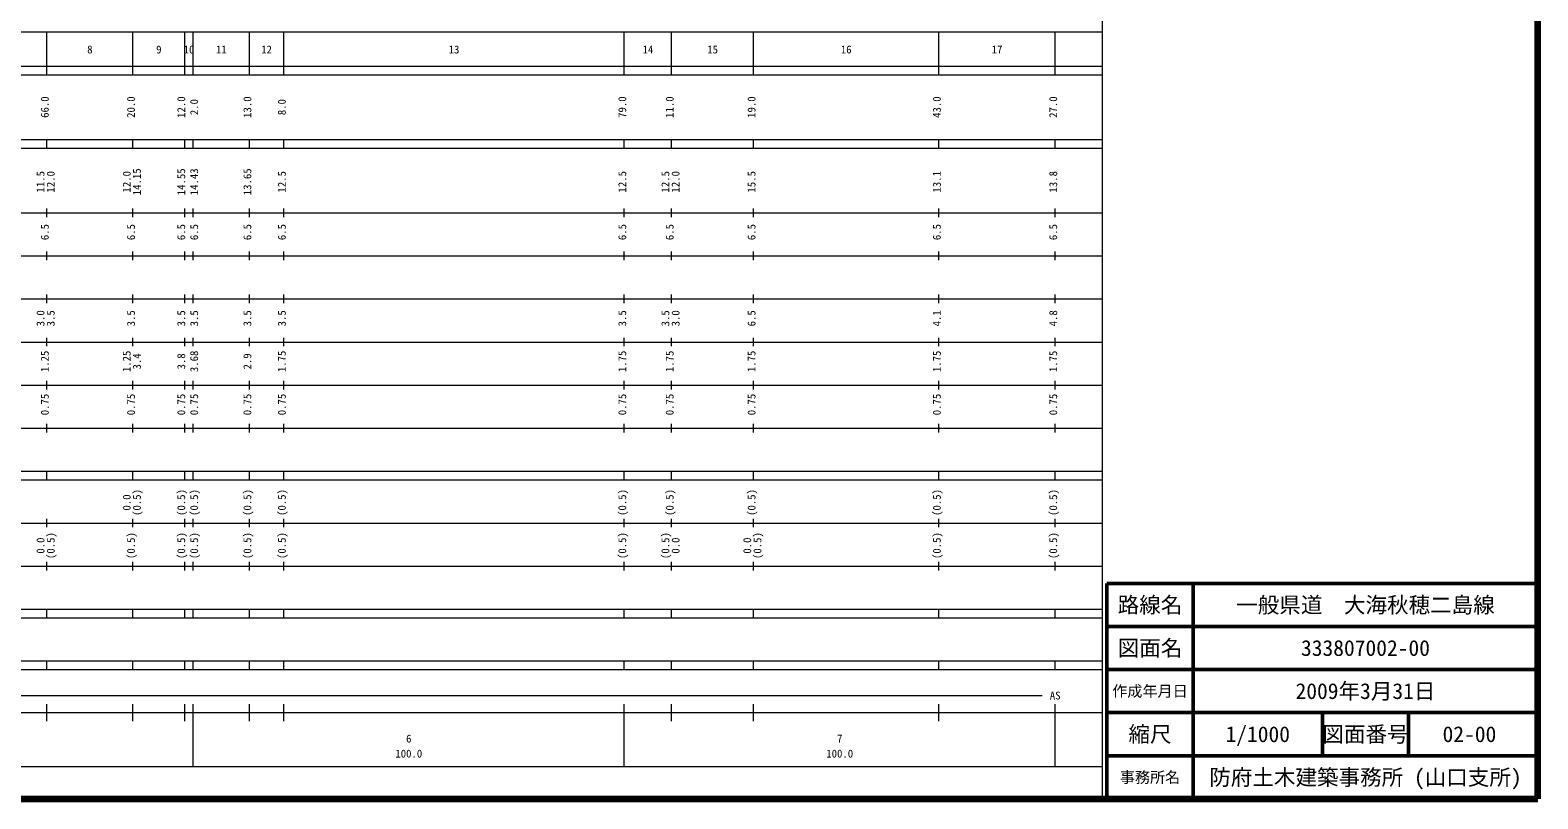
# Model space of a CAD drawing. Units: millimetres on the paper, enlarged 1000 times. Extents: x 40000 to 680000, y 20000 to 380000.
# Drawn here: x 330136 to 680000, y 20000 to 198357 of the extents above; entities that cross this region are included whole.
import ezdxf
from ezdxf.enums import TextEntityAlignment as Align

# ---------------------------------------------------------------- set-up
doc = ezdxf.new("R2010")
doc.units = ezdxf.units.MM
doc.header["$LTSCALE"] = 1000
for name, color, linetype, lineweight in [('M-TTL', 2, 'Continuous', 140), ('M-TTL-BAND', 7, 'Continuous', 13), ('M-TTL-FRAM', 2, 'Continuous', 50), ('M-TTL-LINE', 7, 'Continuous', 50)]:
    doc.layers.add(name, color=color, linetype=linetype, lineweight=lineweight)
doc.layers.add('M-TTL-TXT', color=7, linetype='Continuous')
doc.styles.add('ＭＳ ゴシック', font='')
doc.styles.get('ＭＳ ゴシック').set_extended_font_data('MS Gothic')

msp = doc.modelspace()

# ---------------------------------------------------------------- linework, layer by layer
at = {"layer": 'M-TTL'}
for p, q in [((680000, 20000), (680000, 380000)), ((40000, 20000), (680000, 20000))]:
    msp.add_line(p, q, dxfattribs=at)
at = {"layer": 'M-TTL-BAND'}
for p, q in [((579000, 20000), (579000, 370000)), ((68000, 198000), (579000, 198000)), ((334000, 188000), (334000, 198000)), ((354000, 188000), (354000, 198000)), ((366000, 188000), (366000, 198000)), ((368000, 188000), (368000, 198000)), ((381000, 188000), (381000, 198000)), ((389000, 188000), (389000, 198000)), ((468000, 188000), (468000, 198000)), ((479000, 188000), (479000, 198000)), ((498000, 188000), (498000, 198000)), ((541000, 188000), (541000, 198000)), ((568000, 188000), (568000, 198000)), ((40000, 190000), (579000, 190000)), ((40000, 188000), (579000, 188000)), ((40000, 173000), (579000, 173000)), ((334000, 171000), (334000, 173000)), ((354000, 171000), (354000, 173000)), ((366000, 171000), (366000, 173000)), ((368000, 171000), (368000, 173000)), ((381000, 171000), (381000, 173000)), ((389000, 171000), (389000, 173000)), ((468000, 171000), (468000, 173000)), ((479000, 171000), (479000, 173000)), ((498000, 171000), (498000, 173000)), ((541000, 171000), (541000, 173000)), ((568000, 171000), (568000, 173000)), ((40000, 171000), (579000, 171000)), ((40000, 156000), (579000, 156000)), ((334000, 155000), (334000, 157000)), ((354000, 155000), (354000, 157000)), ((366000, 155000), (366000, 157000)), ((368000, 155000), (368000, 157000)), ((381000, 155000), (381000, 157000)), ((389000, 155000), (389000, 157000)), ((468000, 155000), (468000, 157000)), ((479000, 155000), (479000, 157000)), ((498000, 155000), (498000, 157000)), ((541000, 155000), (541000, 157000)), ((568000, 155000), (568000, 157000)), ((334000, 145000), (334000, 147000)), ((354000, 145000), (354000, 147000)), ((366000, 145000), (366000, 147000)), ((368000, 145000), (368000, 147000)), ((381000, 145000), (381000, 147000)), ((389000, 145000), (389000, 147000)), ((468000, 145000), (468000, 147000)), ((479000, 145000), (479000, 147000)), ((498000, 145000), (498000, 147000)), ((541000, 145000), (541000, 147000)), ((568000, 145000), (568000, 147000)), ((46000, 146000), (579000, 146000)), ((334000, 135000), (334000, 137000)), ((354000, 135000), (354000, 137000)), ((366000, 135000), (366000, 137000)), ((368000, 135000), (368000, 137000)), ((381000, 135000), (381000, 137000)), ((389000, 135000), (389000, 137000)), ((468000, 135000), (468000, 137000)), ((479000, 135000), (479000, 137000)), ((498000, 135000), (498000, 137000)), ((541000, 135000), (541000, 137000)), ((568000, 135000), (568000, 137000)), ((52000, 136000), (579000, 136000)), ((46000, 126000), (579000, 126000)), ((334000, 125000), (334000, 127000)), ((354000, 125000), (354000, 127000)), ((366000, 125000), (366000, 127000)), ((368000, 125000), (368000, 127000)), ((381000, 125000), (381000, 127000)), ((389000, 125000), (389000, 127000)), ((468000, 125000), (468000, 127000)), ((479000, 125000), (479000, 127000)), ((498000, 125000), (498000, 127000)), ((541000, 125000), (541000, 127000)), ((568000, 125000), (568000, 127000)), ((52000, 116000), (579000, 116000)), ((334000, 115000), (334000, 117000)), ((354000, 115000), (354000, 117000)), ((366000, 115000), (366000, 117000)), ((368000, 115000), (368000, 117000)), ((381000, 115000), (381000, 117000)), ((389000, 115000), (389000, 117000)), ((468000, 115000), (468000, 117000)), ((479000, 115000), (479000, 117000)), ((498000, 115000), (498000, 117000)), ((541000, 115000), (541000, 117000)), ((568000, 115000), (568000, 117000)), ((46000, 106000), (579000, 106000)), ((334000, 105000), (334000, 107000)), ((354000, 105000), (354000, 107000)), ((366000, 105000), (366000, 107000)), ((368000, 105000), (368000, 107000)), ((381000, 105000), (381000, 107000)), ((389000, 105000), (389000, 107000)), ((468000, 105000), (468000, 107000)), ((479000, 105000), (479000, 107000)), ((498000, 105000), (498000, 107000)), ((541000, 105000), (541000, 107000)), ((568000, 105000), (568000, 107000)), ((40000, 96000), (579000, 96000)), ((334000, 94000), (334000, 96000)), ((354000, 94000), (354000, 96000)), ((366000, 94000), (366000, 96000)), ((368000, 94000), (368000, 96000)), ((381000, 94000), (381000, 96000)), ((389000, 94000), (389000, 96000)), ((468000, 94000), (468000, 96000)), ((479000, 94000), (479000, 96000)), ((498000, 94000), (498000, 96000)), ((541000, 94000), (541000, 96000)), ((568000, 94000), (568000, 96000)), ((40000, 94000), (579000, 94000)), ((49000, 84000), (579000, 84000)), ((334000, 83000), (334000, 85000)), ((354000, 83000), (354000, 85000)), ((366000, 83000), (366000, 85000)), ((368000, 83000), (368000, 85000)), ((381000, 83000), (381000, 85000)), ((389000, 83000), (389000, 85000)), ((468000, 83000), (468000, 85000)), ((479000, 83000), (479000, 85000)), ((498000, 83000), (498000, 85000)), ((541000, 83000), (541000, 85000)), ((568000, 83000), (568000, 85000)), ((40000, 74000), (579000, 74000)), ((334000, 73000), (334000, 75000)), ((354000, 73000), (354000, 75000)), ((366000, 73000), (366000, 75000)), ((368000, 73000), (368000, 75000)), ((381000, 73000), (381000, 75000)), ((389000, 73000), (389000, 75000)), ((468000, 73000), (468000, 75000)), ((479000, 73000), (479000, 75000)), ((498000, 73000), (498000, 75000)), ((541000, 73000), (541000, 75000)), ((568000, 73000), (568000, 75000)), ((40000, 64000), (579000, 64000)), ((334000, 62000), (334000, 64000)), ((354000, 62000), (354000, 64000)), ((366000, 62000), (366000, 64000)), ((368000, 62000), (368000, 64000)), ((381000, 62000), (381000, 64000)), ((389000, 62000), (389000, 64000)), ((468000, 62000), (468000, 64000)), ((479000, 62000), (479000, 64000)), ((498000, 62000), (498000, 64000)), ((541000, 62000), (541000, 64000)), ((568000, 62000), (568000, 64000)), ((40000, 62000), (579000, 62000)), ((40000, 52000), (579000, 52000)), ((40000, 50000), (579000, 50000)), ((334000, 50000), (334000, 52000)), ((354000, 50000), (354000, 52000)), ((366000, 50000), (366000, 52000)), ((368000, 50000), (368000, 52000)), ((381000, 50000), (381000, 52000)), ((389000, 50000), (389000, 52000)), ((468000, 50000), (468000, 52000)), ((479000, 50000), (479000, 52000)), ((498000, 50000), (498000, 52000)), ((541000, 50000), (541000, 52000)), ((568000, 50000), (568000, 52000)), ((71000, 44000), (565000, 44000)), ((334000, 38000), (334000, 42000)), ((354000, 38000), (354000, 42000)), ((366000, 38000), (366000, 42000)), ((368000, 27500), (368000, 42000)), ((381000, 38000), (381000, 42000)), ((389000, 38000), (389000, 42000)), ((468000, 27500), (468000, 42000)), ((479000, 38000), (479000, 42000)), ((498000, 38000), (498000, 42000)), ((541000, 38000), (541000, 42000)), ((568000, 27500), (568000, 42000)), ((40000, 40000), (579000, 40000)), ((68000, 27500), (579000, 27500))]:
    msp.add_line(p, q, dxfattribs=at)
at = {"layer": 'M-TTL-FRAM'}
for p, q in [((680000, 70000), (580000, 70000)), ((580000, 70000), (580000, 20000))]:
    msp.add_line(p, q, dxfattribs=at)
at = {"layer": 'M-TTL-LINE'}
for p, q in [((600000, 70000), (600000, 20000)), ((680000, 60000), (580000, 60000)), ((680000, 50000), (580000, 50000)), ((680000, 40000), (580000, 40000)), ((630000, 40000), (630000, 30000)), ((650000, 40000), (650000, 30000)), ((680000, 30000), (580000, 30000))]:
    msp.add_line(p, q, dxfattribs=at)

# ---------------------------------------------------------------- texts
at = {"layer": 'M-TTL-BAND', "style": 'ＭＳ ゴシック'}
for s, p in [('8', (344000, 192405)), ('9', (360000, 192405)), ('10', (367000, 192405)), ('11', (374500, 192405)), ('12', (385000, 192405)), ('13', (428500, 192405)), ('14', (473500, 192405)), ('15', (488500, 192405)), ('16', (519500, 192405)), ('17', (554500, 192405)), ('AS', (568000, 42500)), ('6', (418000, 32523)), ('7', (518000, 32523)), ('100.0', (418000, 29033)), ('100.0', (518000, 29033))]:
    msp.add_text(s, height=1833, dxfattribs=at).set_placement(p, align=Align.BOTTOM_CENTER)
for s, p in [('66.0', (335000, 180500)), ('20.0', (355000, 180500)), ('12.0', (366658, 180500)), ('2.0', (369656, 180500)), ('13.0', (382000, 180500)), ('8.0', (390000, 180500)), ('79.0', (469000, 180500)), ('11.0', (480000, 180500)), ('19.0', (499000, 180500)), ('43.0', (542000, 180500)), ('27.0', (569000, 180500)), ('11.5', (334000, 163174)), ('12.0', (336370, 163174)), ('12.0', (354000, 163174)), ('14.15', (356370, 163174)), ('14.55', (366658, 163174)), ('14.43', (369656, 163174)), ('13.65', (382000, 163174)), ('12.5', (390000, 163174)), ('12.5', (469000, 163174)), ('12.5', (479000, 163174)), ('12.0', (481370, 163174)), ('15.5', (499000, 163174)), ('13.1', (542000, 163174)), ('13.8', (569000, 163174)), ('6.5', (335000, 151500)), ('6.5', (355000, 151500)), ('6.5', (366658, 151500)), ('6.5', (369656, 151500)), ('6.5', (382000, 151500)), ('6.5', (390000, 151500)), ('6.5', (469000, 151500)), ('6.5', (480000, 151500)), ('6.5', (499000, 151500)), ('6.5', (542000, 151500)), ('6.5', (569000, 151500)), ('3.0', (334000, 131500)), ('3.5', (336370, 131500)), ('3.5', (355000, 131500)), ('3.5', (366658, 131500)), ('3.5', (369656, 131500)), ('3.5', (382000, 131500)), ('3.5', (390000, 131500)), ('3.5', (469000, 131500)), ('3.5', (479000, 131500)), ('3.0', (481370, 131500)), ('6.5', (499000, 131500)), ('4.1', (542000, 131500)), ('4.8', (569000, 131500)), ('1.25', (335000, 121500)), ('1.25', (354000, 121500)), ('3.4', (356370, 121500)), ('3.8', (366658, 121500)), ('3.68', (369656, 121500)), ('2.9', (382000, 121500)), ('1.75', (390000, 121500)), ('1.75', (469000, 121500)), ('1.75', (480000, 121500)), ('1.75', (499000, 121500)), ('1.75', (542000, 121500)), ('1.75', (569000, 121500)), ('0.75', (335000, 111500)), ('0.75', (355000, 111500)), ('0.75', (366658, 111500)), ('0.75', (369656, 111500)), ('0.75', (382000, 111500)), ('0.75', (390000, 111500)), ('0.75', (469000, 111500)), ('0.75', (480000, 111500)), ('0.75', (499000, 111500)), ('0.75', (542000, 111500)), ('0.75', (569000, 111500)), ('(0.5)', (356370, 88764)), ('(0.5)', (366658, 88764)), ('(0.5)', (369656, 88764)), ('(0.5)', (382000, 88764)), ('(0.5)', (390000, 88764)), ('(0.5)', (469000, 88764)), ('(0.5)', (480000, 88764)), ('(0.5)', (499000, 88764)), ('(0.5)', (542000, 88764)), ('(0.5)', (569000, 88764)), ('0.0', (354000, 88764)), ('0.0', (334000, 78764)), ('(0.5)', (336370, 78764)), ('(0.5)', (355000, 78764)), ('(0.5)', (366658, 78764)), ('(0.5)', (369656, 78764)), ('(0.5)', (382000, 78764)), ('(0.5)', (390000, 78764)), ('(0.5)', (469000, 78764)), ('(0.5)', (479000, 78764)), ('0.0', (481370, 78764)), ('0.0', (498000, 78764)), ('(0.5)', (500370, 78764)), ('(0.5)', (542000, 78764)), ('(0.5)', (569000, 78764))]:
    msp.add_text(s, height=1833, rotation=90, dxfattribs=at).set_placement(p, align=Align.BOTTOM_CENTER)
at = {"layer": 'M-TTL-TXT', "style": 'ＭＳ ゴシック'}
for s, height, p in [('路線名', 3666, (590000, 65000)), ('路線名', 3666, (590000, 65000)), ('一般県道\u3000大海秋穂二島線', 3666, (640000, 65000)), ('図面名', 3666, (590000, 55000)), ('図面名', 3666, (590000, 55000)), ('333807002-00', 3666, (640000, 55000)), ('作成年月日', 2566, (590000, 45000)), ('作成年月日', 2566, (590000, 45000)), ('2009年3月31日', 3666, (640000, 45000)), ('縮尺', 3666, (590000, 35000)), ('縮尺', 3666, (590000, 35000)), ('1/1000', 3666, (615000, 35000)), ('図面番号', 3666, (640000, 35000)), ('図面番号', 3666, (640000, 35000)), ('02-00', 3666, (664125, 35000)), ('事務所名', 2566, (590000, 25000)), ('事務所名', 2566, (590000, 25000)), ('防府土木建築事務所 (山口支所)', 3666, (640000, 25000))]:
    msp.add_text(s, height=height, dxfattribs=at).set_placement(p, align=Align.MIDDLE_CENTER)

doc.saveas('drawing.dxf')
